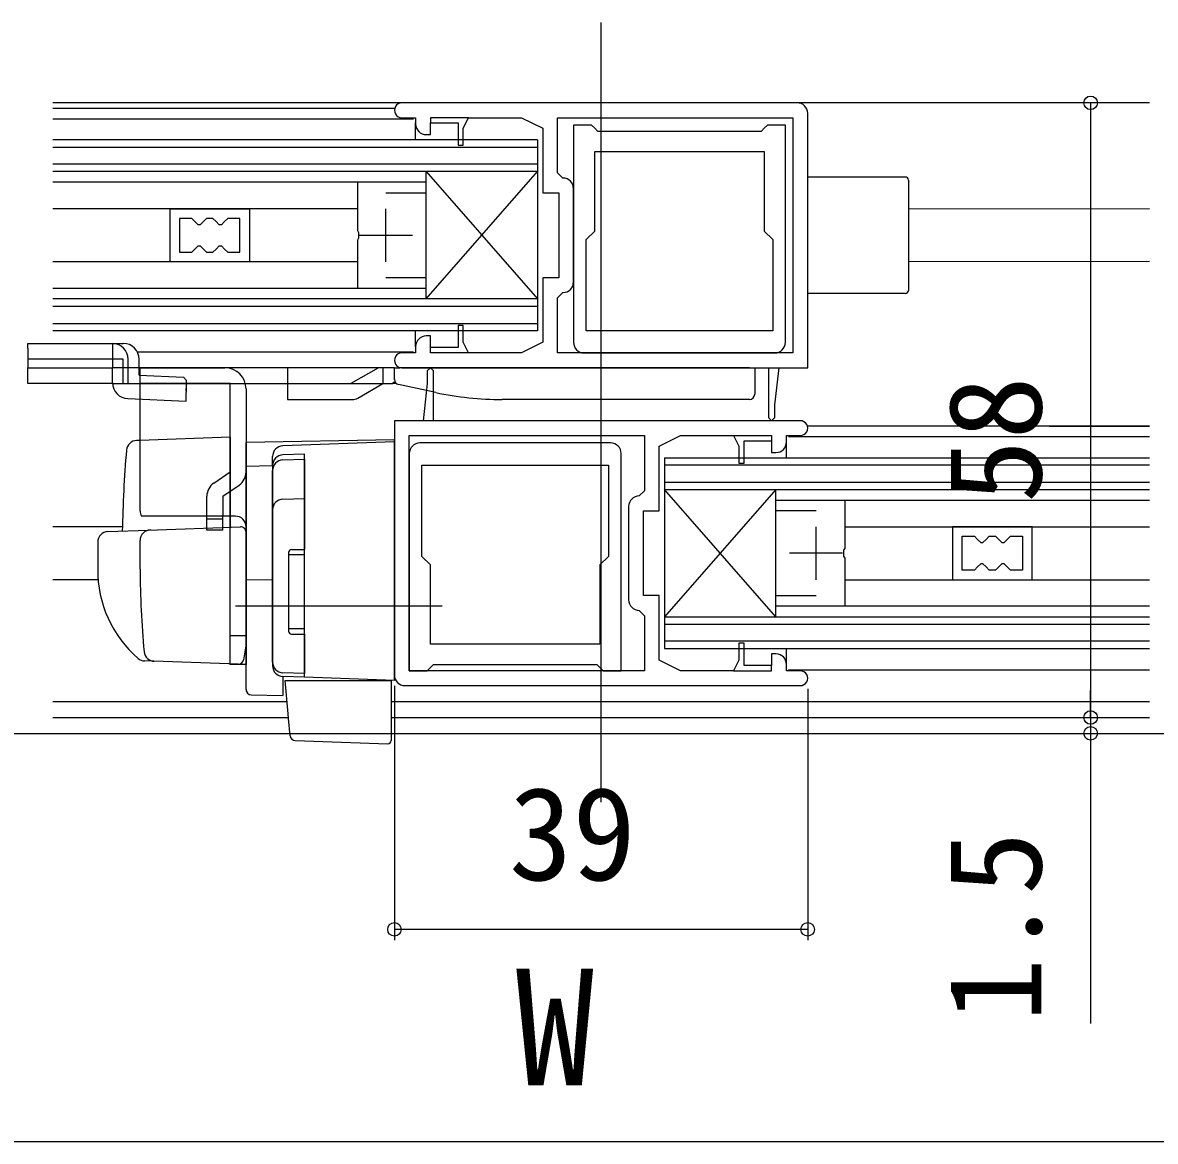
# Model space of a CAD drawing. Units: millimetres, scale not verified. Extents: x -525 to 525, y -782 to 777.
# Drawn here: x -322.1 to -215.2, y 67.1 to 172.7 of the extents above; entities that cross this region are included whole.
import ezdxf
from ezdxf.enums import TextEntityAlignment as Align

# ---------------------------------------------------------------- set-up
doc = ezdxf.new("R2010")
doc.units = ezdxf.units.MM
doc.header["$LTSCALE"] = 4
for name, color, linetype in [('0-2_YKK_11', 7, 'Continuous'), ('0-3_YKK_12', 2, 'Continuous'), ('0-4_YKK_13', 4, 'Continuous'), ('0-6_YKK_D', 6, 'Continuous')]:
    doc.layers.add(name, color=color, linetype=linetype)
doc.styles.add('ＭＳ ゴシック', font='')
doc.styles.get('ＭＳ ゴシック').set_extended_font_data('MS Gothic')

msp = doc.modelspace()

# ---------------------------------------------------------------- linework, layer by layer
at = {"layer": '0-2_YKK_11'}
for p, q in [((-248.97, 165.131), (-286.27, 165.131)), ((-270.07, 148.231), (-270.07, 157.031)), ((-287.77, 150.131), (-287.77, 155.131)), ((-290.27, 152.631), (-285.27, 152.631)), ((-269.07, 141.531), (-251.07, 141.531)), ((-251.67, 140.131), (-250.67, 140.131)), ((-283.27, 135.132), (-284.27, 135.132)), ((-266.57, 133.032), (-284.57, 133.032)), ((-264.87, 127.032), (-264.87, 118.232)), ((-247.17, 120.132), (-247.17, 125.132)), ((-244.67, 122.632), (-249.67, 122.632)), ((-285.97, 110.132), (-248.67, 110.132))]:
    msp.add_line(p, q, dxfattribs=at)
for points in [[(-286.27, 140.131), (-251.67, 140.131), (-251.67, 135.431), (-251.37, 135.131), (-251.07, 135.431), (-251.07, 136.631), (-250.67, 140.131), (-247.97, 140.131), (-247.97, 164.131)], [(-286.27, 163.731), (-284.97, 163.731), (-284.97, 163.131)], [(-283.97, 162.131), (-283.57, 162.131), (-283.57, 163.231), (-280.97, 163.231), (-280.97, 161.131), (-280.47, 161.131), (-280.47, 162.731), (-279.97, 163.731), (-274.97, 163.731), (-272.97, 162.731), (-272.97, 156.631), (-271.47, 156.631), (-271.47, 148.631), (-272.97, 148.631), (-272.97, 142.531), (-274.97, 141.531), (-279.97, 141.531), (-280.47, 142.531), (-280.47, 144.131), (-280.97, 144.131), (-280.97, 142.031), (-283.57, 142.031), (-283.57, 143.131), (-283.97, 143.131)], [(-279.97, 163.731), (-283.57, 163.731), (-283.57, 163.231)], [(-271.57, 163.731), (-249.37, 163.731), (-249.37, 141.531), (-271.57, 141.531), (-271.57, 146.731), (-271.07, 147.231)], [(-271.07, 158.031), (-271.57, 158.531), (-271.57, 163.731)], [(-250.07, 142.531), (-250.07, 163.031), (-251.77, 163.031), (-252.07, 162.731), (-252.37, 162.431), (-267.77, 162.431), (-268.07, 162.731), (-268.37, 163.031), (-270.07, 163.031), (-270.07, 142.531)], [(-287.77, 156.631), (-283.97, 156.631), (-283.97, 157.631), (-290.47, 157.631), (-290.47, 153.089), (-290.35, 152.906), (-290.35, 152.356), (-290.47, 152.173), (-290.47, 147.631), (-283.97, 147.631), (-283.97, 148.631), (-287.77, 148.631)], [(-284.97, 142.131), (-284.97, 141.531), (-286.27, 141.531)], [(-279.97, 141.531), (-283.57, 141.531), (-283.57, 142.031)], [(-248.67, 135.132), (-283.27, 135.132), (-283.27, 139.832), (-283.57, 140.132), (-283.87, 139.832), (-283.87, 138.632), (-284.27, 135.132), (-286.97, 135.132), (-286.97, 111.132)], [(-263.37, 111.532), (-285.57, 111.532), (-285.57, 133.732), (-263.37, 133.732), (-263.37, 128.532), (-263.87, 128.032)], [(-250.97, 113.132), (-251.37, 113.132), (-251.37, 112.032), (-253.97, 112.032), (-253.97, 114.132), (-254.47, 114.132), (-254.47, 112.532), (-254.97, 111.532), (-259.97, 111.532), (-261.97, 112.532), (-261.97, 118.632), (-263.47, 118.632), (-263.47, 126.632), (-261.97, 126.632), (-261.97, 132.732), (-259.97, 133.732), (-254.97, 133.732), (-254.47, 132.732), (-254.47, 131.132), (-253.97, 131.132), (-253.97, 133.232), (-251.37, 133.232), (-251.37, 132.132), (-250.97, 132.132)], [(-254.97, 133.732), (-251.37, 133.732), (-251.37, 133.232)], [(-249.97, 133.132), (-249.97, 133.732), (-248.67, 133.732)], [(-285.57, 132.032), (-285.57, 111.532), (-283.87, 111.532), (-283.57, 111.832), (-283.27, 112.132), (-267.87, 112.132), (-267.57, 111.832), (-267.27, 111.532), (-265.57, 111.532), (-265.57, 132.032)], [(-247.17, 126.632), (-250.97, 126.632), (-250.97, 127.632), (-244.47, 127.632), (-244.47, 123.09), (-244.59, 122.907), (-244.59, 122.357), (-244.47, 122.174), (-244.47, 117.632), (-250.97, 117.632), (-250.97, 118.632), (-247.17, 118.632)], [(-263.87, 117.232), (-263.37, 116.732), (-263.37, 111.532)], [(-254.97, 111.532), (-251.37, 111.532), (-251.37, 112.032)], [(-248.67, 111.532), (-249.97, 111.532), (-249.97, 112.132)]]:
    msp.add_lwpolyline(points, dxfattribs=at)
for points in [[(-251.27, 143.631), (-268.87, 143.631), (-268.87, 152.231), (-268.07, 153.031), (-268.07, 160.531), (-252.07, 160.531), (-252.07, 153.031), (-251.27, 152.231)], [(-300.649, 150.131), (-308.149, 150.131), (-308.149, 155.131), (-300.649, 155.131)], [(-301.549, 151.031), (-301.549, 154.231), (-302.699, 154.231), (-302.999, 153.931), (-303.299, 153.631), (-303.499, 153.631), (-303.799, 153.931), (-304.099, 154.231), (-304.699, 154.231), (-304.999, 153.931), (-305.299, 153.631), (-305.499, 153.631), (-305.799, 153.931), (-306.099, 154.231), (-307.249, 154.231), (-307.249, 151.031), (-306.099, 151.031), (-305.799, 151.331), (-305.499, 151.631), (-305.299, 151.631), (-304.999, 151.331), (-304.699, 151.031), (-304.099, 151.031), (-303.799, 151.331), (-303.499, 151.631), (-303.299, 151.631), (-302.999, 151.331), (-302.699, 151.031)], [(-284.37, 130.932), (-266.77, 130.932), (-266.77, 122.332), (-267.57, 121.532), (-267.57, 114.032), (-283.57, 114.032), (-283.57, 121.532), (-284.37, 122.332)], [(-234.291, 120.132), (-226.791, 120.132), (-226.791, 125.132), (-234.291, 125.132)], [(-233.391, 121.032), (-233.391, 124.232), (-232.241, 124.232), (-231.941, 123.932), (-231.641, 123.632), (-231.441, 123.632), (-231.141, 123.932), (-230.841, 124.232), (-230.241, 124.232), (-229.941, 123.932), (-229.641, 123.632), (-229.441, 123.632), (-229.141, 123.932), (-228.841, 124.232), (-227.691, 124.232), (-227.691, 121.032), (-228.841, 121.032), (-229.141, 121.332), (-229.441, 121.632), (-229.641, 121.632), (-229.941, 121.332), (-230.241, 121.032), (-230.841, 121.032), (-231.141, 121.332), (-231.441, 121.632), (-231.641, 121.632), (-231.941, 121.332), (-232.241, 121.032)]]:
    msp.add_lwpolyline(points, close=True, dxfattribs=at)
for centre, radius, start, end in [((-286.27, 164.431), 0.7, 89.99999, 270.00001), ((-248.97, 164.131), 1, 0.00001, 89.99999), ((-283.97, 163.131), 1, 180.00001, 269.99999), ((-271.07, 157.031), 1, 0.00001, 89.99999), ((-271.07, 148.231), 1, 270.00001, 359.99999), ((-283.97, 142.131), 1, 90.00001, 179.99999), ((-269.07, 142.531), 1, 180.00001, 269.99999), ((-251.07, 142.531), 1, 270.00001, 359.99999), ((-286.27, 140.831), 0.7, 89.99999, 270.00001), ((-248.67, 134.432), 0.7, 269.99999, 90.00001), ((-284.57, 132.032), 1, 90.00001, 179.99999), ((-266.57, 132.032), 1, 0.00001, 89.99999), ((-250.97, 133.132), 1, 270.00001, 359.99999), ((-263.87, 127.032), 1, 90.00001, 179.99999), ((-263.87, 118.232), 1, 180.00001, 269.99999), ((-250.97, 112.132), 1, 0.00001, 89.99999), ((-248.67, 110.832), 0.7, 269.99999, 90.00001), ((-285.97, 111.132), 1, 180.00001, 269.99999)]:
    msp.add_arc(centre, radius, start, end, dxfattribs=at)
at = {"layer": '0-3_YKK_12'}
for p, q in [((-267.47, 99.134), (-267.47, 172.697)), ((-215.72, 165.131), (-319.22, 165.131)), ((-319.22, 164.631), (-286.941, 164.631)), ((-319.22, 163.631), (-285.17, 163.631)), ((-284.97, 161.631), (-284.97, 163.231)), ((-273.47, 161.639), (-319.22, 161.639)), ((-273.47, 161.639), (-273.47, 143.622)), ((-319.22, 160.939), (-273.47, 160.939)), ((-273.47, 159.339), (-319.22, 159.339)), ((-273.47, 158.639), (-319.22, 158.639)), ((-283.97, 146.622), (-273.47, 158.639)), ((-290.47, 157.631), (-319.22, 157.631)), ((-290.47, 155.131), (-319.22, 155.131)), ((-215.72, 155.143), (-238.47, 155.108)), ((-290.47, 150.131), (-319.22, 150.131)), ((-215.72, 150.16), (-238.47, 150.125)), ((-319.22, 147.631), (-290.47, 147.631)), ((-273.47, 146.622), (-319.22, 146.622)), ((-273.47, 145.922), (-319.22, 145.922)), ((-319.22, 144.322), (-273.47, 144.322)), ((-273.47, 143.622), (-319.22, 143.622)), ((-284.97, 142.144), (-284.969, 143.631)), ((-311.244, 141.631), (-285.17, 141.631)), ((-249.77, 133.632), (-215.72, 133.632)), ((-215.72, 134.632), (-247.999, 134.632)), ((-225.168, 134.632), (-215.72, 134.632)), ((-249.97, 131.632), (-249.97, 133.105)), ((-261.47, 131.64), (-215.72, 131.64)), ((-261.47, 131.64), (-261.47, 113.624)), ((-215.72, 130.94), (-261.47, 130.94)), ((-261.47, 129.34), (-215.72, 129.34)), ((-261.47, 128.64), (-215.72, 128.64)), ((-250.97, 116.624), (-261.47, 128.64)), ((-244.47, 127.632), (-215.72, 127.632)), ((-312.643, 125.131), (-319.22, 125.131)), ((-244.47, 125.132), (-215.72, 125.132)), ((-314.933, 120.131), (-319.22, 120.131)), ((-244.47, 120.132), (-215.72, 120.132)), ((-215.72, 117.632), (-244.47, 117.632)), ((-261.47, 116.624), (-215.72, 116.624)), ((-261.47, 115.924), (-215.72, 115.924)), ((-215.72, 114.324), (-261.47, 114.324)), ((-261.47, 113.624), (-215.72, 113.624)), ((-249.97, 112.134), (-249.97, 113.632)), ((-249.77, 111.632), (-215.72, 111.632)), ((-319.22, 108.631), (-297.095, 108.631)), ((-287.27, 108.631), (-215.72, 108.631)), ((-319.22, 107.131), (-296.964, 107.131)), ((-287.27, 107.131), (-215.72, 107.131))]:
    msp.add_line(p, q, dxfattribs=at)
for points in [[(-283.97, 146.622), (-283.97, 158.639), (-273.47, 146.622)], [(-250.97, 116.624), (-250.97, 128.64), (-261.47, 116.624)]]:
    msp.add_lwpolyline(points, dxfattribs=at)
at = {"layer": '0-4_YKK_13'}
for p, q in [((-238.77, 158.131), (-247.97, 158.131)), ((-238.47, 157.831), (-238.47, 147.431)), ((-238.77, 147.131), (-247.97, 147.131)), ((-321.57, 141.992), (-321.57, 142.431)), ((-313.57, 142.431), (-312.57, 142.431)), ((-321.57, 141.992), (-321.57, 140.131)), ((-313.57, 141.992), (-313.57, 140.131)), ((-313.57, 140.931), (-321.57, 140.931)), ((-312.57, 140.931), (-313.57, 140.931)), ((-286.969, 140.131), (-313.57, 140.131)), ((-313.57, 138.72), (-313.57, 140.131)), ((-312.57, 138.631), (-312.57, 140.931)), ((-312.104, 140.131), (-312.104, 140.931)), ((-312.104, 138.721), (-312.104, 140.131)), ((-311.07, 140.131), (-311.07, 140.931)), ((-311.07, 139.431), (-311.07, 140.131)), ((-310.97, 126.631), (-310.97, 140.131)), ((-310.97, 140.131), (-302.97, 140.131)), ((-297.07, 140.131), (-297.07, 138.631)), ((-288.471, 140.131), (-291.072, 138.631)), ((-288.07, 140.131), (-288.07, 138.631)), ((-253.469, 140.131), (-286.469, 140.131)), ((-253.469, 140.131), (-252.969, 140.131)), ((-252.969, 140.131), (-252.969, 137.631)), ((-311.07, 139.431), (-306.87, 139.24)), ((-306.87, 139.24), (-306.579, 138.931)), ((-313.57, 138.631), (-287.125, 138.631)), ((-302.47, 138.631), (-310.97, 138.631)), ((-306.639, 136.991), (-306.588, 138.631)), ((-306.588, 138.631), (-306.579, 138.931)), ((-302.47, 126.131), (-302.47, 138.631)), ((-300.97, 138.131), (-300.97, 130.304)), ((-297.07, 138.631), (-297.07, 137.131)), ((-290.438, 137.265), (-288.07, 138.631)), ((-287.125, 138.631), (-287.02, 138.781)), ((-286.815, 138.631), (-287.125, 138.631)), ((-287.02, 138.781), (-286.92, 138.781)), ((-286.92, 138.781), (-286.815, 138.631)), ((-286.815, 138.631), (-286.763, 138.631)), ((-283.076, 137.797), (-286.574, 138.546)), ((-312.116, 137.221), (-306.639, 136.991)), ((-297.07, 137.131), (-290.938, 137.131)), ((-253.469, 137.131), (-276.791, 137.131)), ((-310.97, 133.282), (-311.296, 133.27)), ((-302.47, 133.578), (-310.97, 133.282)), ((-302.47, 133.578), (-302.47, 126.131)), ((-286.97, 133.331), (-300.97, 133.087)), ((-300.97, 132.63), (-300.97, 132.642)), ((-300.97, 132.43), (-300.97, 132.63)), ((-286.97, 133.131), (-297.505, 132.763)), ((-286.97, 110.631), (-286.97, 133.331)), ((-298.47, 130.898), (-298.47, 131.764)), ((-295.47, 131.964), (-297.505, 131.9)), ((-297.505, 131.434), (-295.47, 131.505)), ((-295.47, 128.308), (-295.47, 131.964)), ((-295.47, 131.505), (-295.47, 122.987)), ((-300.97, 130.858), (-298.47, 130.892)), ((-298.47, 130.898), (-298.47, 111.998)), ((-298.47, 112.357), (-298.47, 130.435)), ((-304.015, 129.251), (-302.47, 130.304)), ((-300.97, 130.304), (-300.97, 112.131)), ((-303.17, 128.011), (-301.625, 129.065)), ((-295.47, 127.343), (-295.47, 128.308)), ((-303.17, 128.011), (-303.17, 126.131)), ((-297.505, 127.734), (-295.47, 127.805)), ((-301.97, 126.131), (-310.836, 126.131)), ((-310.217, 124.808), (-301.487, 125.113)), ((-304.67, 125.88), (-303.17, 125.88)), ((-303.17, 124.804), (-303.17, 126.131)), ((-302.47, 126.131), (-302.47, 125.078)), ((-314.005, 124.676), (-310.217, 124.808)), ((-300.97, 124.613), (-300.97, 114.131)), ((-314.97, 123.676), (-314.97, 121.131)), ((-310.97, 121.131), (-310.97, 123.833)), ((-296.67, 122.987), (-295.47, 122.987)), ((-296.97, 122.687), (-296.97, 115.287)), ((-295.47, 122.487), (-296.97, 122.487)), ((-300.97, 120.831), (-300.97, 121.431)), ((-300.97, 119.831), (-300.97, 120.431)), ((-298.47, 120.131), (-300.97, 120.087)), ((-282.47, 117.631), (-301.97, 117.631)), ((-300.97, 116.831), (-300.97, 117.431)), ((-300.97, 115.831), (-300.97, 116.431)), ((-300.97, 115.831), (-300.97, 116.431)), ((-300.97, 115.831), (-300.97, 116.431)), ((-300.97, 115.831), (-300.97, 114.131)), ((-300.97, 115.831), (-300.97, 114.131)), ((-295.47, 115.487), (-296.97, 115.487)), ((-300.97, 114.831), (-302.47, 114.831)), ((-296.67, 114.987), (-295.47, 114.987)), ((-295.47, 114.987), (-295.47, 111.287)), ((-301.008, 113.876), (-301.202, 112.582)), ((-300.97, 114.131), (-301.008, 113.876)), ((-309.711, 112.436), (-310.559, 112.466)), ((-301.714, 112.157), (-310.543, 112.465)), ((-295.47, 111.287), (-297.505, 111.358)), ((-295.47, 110.928), (-297.505, 110.999)), ((-297.505, 110.999), (-297.505, 109.214)), ((-300.479, 109.266), (-297.505, 109.214)), ((-296.954, 107.021), (-296.994, 107.477)), ((-296.812, 105.403), (-296.954, 107.021)), ((-287.27, 106.652), (-287.27, 104.942)), ((-296.332, 104.947), (-287.58, 104.642))]:
    msp.add_line(p, q, dxfattribs=at)
for points in [[(-321.57, 142.431), (-313.57, 142.431), (-313.57, 141.992)], [(-313.57, 138.631), (-321.57, 138.631), (-321.57, 140.131), (-313.57, 140.131)], [(-286.969, 139.035), (-286.969, 140.131), (-286.469, 140.131)], [(-300.97, 120.087), (-300.97, 130.858), (-300.97, 133.087)], [(-303.17, 124.804), (-304.67, 124.804), (-304.67, 126.131), (-304.67, 128.011)], [(-286.97, 110.631), (-295.47, 110.928), (-295.47, 111.927), (-295.47, 127.343)], [(-300.97, 112.131), (-302.47, 112.131), (-302.47, 126.131)], [(-300.97, 109.766), (-300.97, 116.778), (-300.97, 119.631), (-300.97, 120.087)], [(-296.994, 107.477), (-297.27, 110.631), (-297.239, 110.631)], [(-297.239, 110.631), (-287.27, 110.631), (-287.27, 107.289), (-287.27, 106.652)]]:
    msp.add_lwpolyline(points, dxfattribs=at)
for centre, radius, start, end in [((-238.77, 157.831), 0.3, 0, 90), ((-238.77, 147.431), 0.3, 270, 0), ((-313.587, 140.948), 1.483, 359.35664, 89.34185), ((-312.57, 140.931), 1.5, 0, 90), ((-302.97, 138.131), 2, 0, 90), ((-286.469, 139.035), 0.5, 180, 257.90524), ((-312.07, 138.72), 1.5, 180, 268.23761), ((-290.938, 138.131), 1, 270, 299.98), ((-276.791, 167.131), 30, 257.90524, 270), ((-253.469, 137.631), 0.5, 270, 0), ((-311.262, 132.271), 1, 92, 175.1492), ((-297.47, 131.764), 1, 92, 180), ((-197.67, 122.631), 115, 175.1492, 178.95761), ((-297.47, 130.902), 1, 91.97531, 180.18561), ((-297.47, 130.435), 1, 92, 180), ((-302.47, 130.304), 1.5, 304.28688, 0), ((-303.17, 128.011), 1.5, 124.28688, 180), ((-297.47, 126.735), 1, 92, 180), ((-309.97, 126.631), 1, 180, 210), ((-301.97, 125.131), 1, 0, 90), ((-301.47, 124.613), 0.5, 0, 92), ((-313.97, 123.676), 1, 92, 180), ((-309.97, 123.833), 1, 92, 180), ((-296.67, 122.687), 0.3, 90, 180), ((-303.97, 121.031), 11, 179.4814, 229.17186), ((-229.97, 121.143), 81, 180.00856, 185.53061), ((-296.67, 115.287), 0.3, 180, 270), ((-309.597, 113.433), 1, 185.53061, 268), ((-310.508, 113.465), 1, 229.17186, 268), ((-301.697, 112.657), 0.5, 268, 351.46923), ((-297.47, 112.357), 1, 180, 268), ((-297.47, 111.998), 1, 180, 268), ((-300.47, 109.766), 0.5, 180, 196.57035), ((-300.47, 109.766), 0.5, 180, 269), ((-296.314, 105.447), 0.5, 185, 268.02699), ((-287.57, 104.942), 0.3, 268, 0)]:
    msp.add_arc(centre, radius, start, end, dxfattribs=at)
msp.add_ellipse((-310.57, 139.431), major_axis=(0, 9.5), ratio=0.421053, start_param=4.5538307, end_param=4.6280786, dxfattribs=at)
at = {"layer": '0-6_YKK_D'}
for p, q in [((-221.269, 165.131), (-221.269, 107.131)), ((-286.97, 110.131), (-286.97, 86.131)), ((-247.97, 109.832), (-247.97, 86.131)), ((-221.269, 107.131), (-221.269, 109.681)), ((-221.269, 107.131), (-221.269, 105.631)), ((-402.968, 105.631), (-220.269, 105.631)), ((-221.269, 105.631), (-221.269, 78.258)), ((-220.269, 105.631), (-200.269, 105.631)), ((-247.97, 87.131), (-286.97, 87.131)), ((-406.97, 67.131), (-127.97, 67.131))]:
    msp.add_line(p, q, dxfattribs=at)
for centre in [(-221.269, 165.131), (-221.269, 107.131), (-221.269, 107.131), (-221.269, 105.631), (-286.97, 87.131), (-247.97, 87.131)]:
    msp.add_circle(centre, 0.637, dxfattribs=at)

# ---------------------------------------------------------------- texts
at = {"layer": '0-6_YKK_D', "style": 'ＭＳ ゴシック'}
for s, p in [('58', (-223.269, 127.37)), ('1.5', (-223.269, 78.417))]:
    msp.add_text(s, height=8.798, rotation=90, dxfattribs=at).set_placement(p, align=Align.BOTTOM_LEFT)
for s, height, p in [('39', 8.798, (-276.163, 89.131)), ('W', 11, (-275.566, 69.131))]:
    msp.add_text(s, height=height, dxfattribs=at).set_placement(p, align=Align.BOTTOM_LEFT)

doc.saveas('drawing.dxf')
